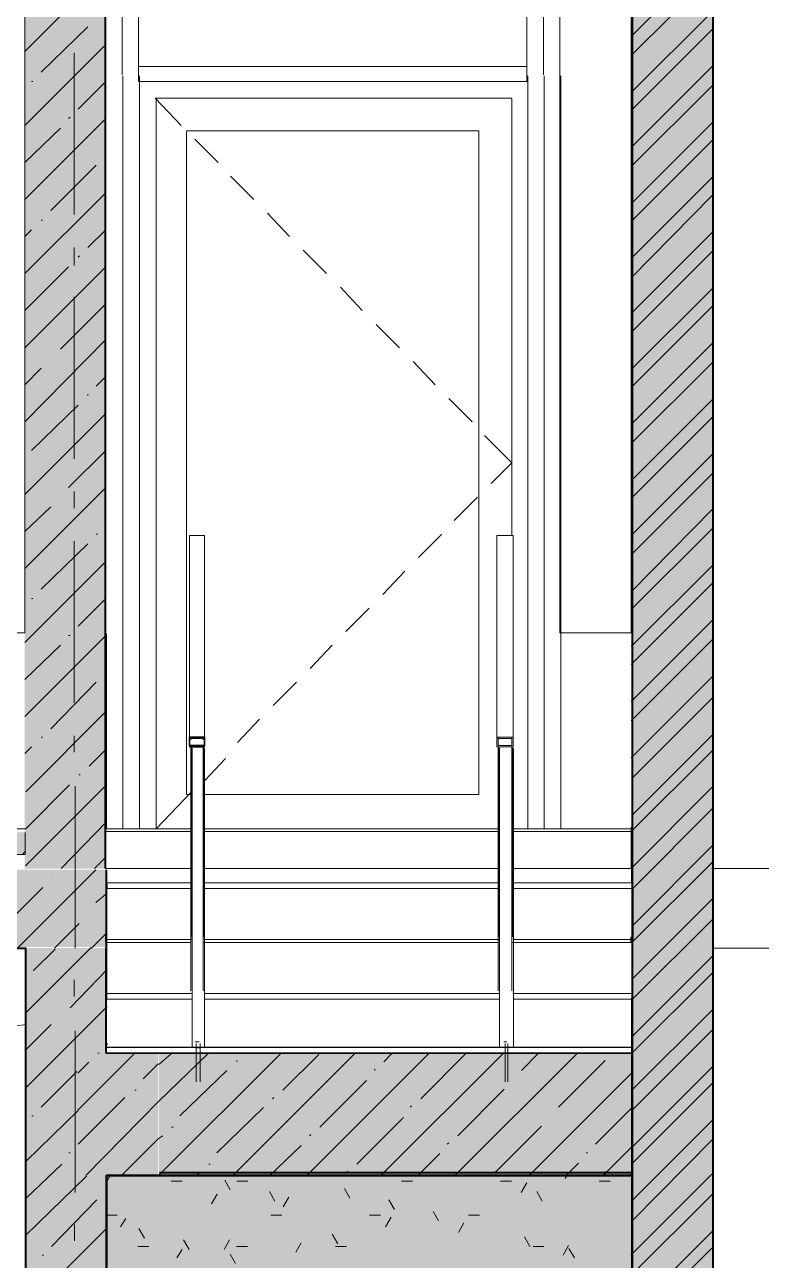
# Model space of a CAD drawing. Header units: millimetres. Extents: x -135211 to 49383, y -8033 to 228499.
# Drawn here: x -79968 to -77696, y 5508 to 9322 of the extents above; entities that cross this region are included whole.
import ezdxf

# ---------------------------------------------------------------- set-up
doc = ezdxf.new("R2010")
doc.units = ezdxf.units.MM
doc.layers.add('PDF _Геометрия', color=7, linetype='Continuous', true_color=0x1d1d1d)
doc.layers.add('PDF _Сплошная заливка', color=7, linetype='Continuous', true_color=0xffffff)

msp = doc.modelspace()

# ---------------------------------------------------------------- hatches: boundary and pattern name
at = {"layer": 'PDF _Сплошная заливка', "transparency": 33554559}
h = msp.add_hatch(color=256, dxfattribs=at)
h.paths.add_polyline_path([(-80645.6, 10962.5), (-80645.6, 10742.4), (-81547.2, 10742.4), (-81547.2, 10382.6), (-81543, 10382.6), (-81543, 10374.1), (-81538.8, 10374.1), (-81538.8, 10365.7), (-81534.5, 10365.7), (-81534.5, 10353), (-81530.3, 10353), (-81530.3, 10344.5), (-81526.1, 10344.5), (-81526.1, 10331.8), (-81521.8, 10331.8), (-81521.8, 10323.3), (-81517.6, 10323.3), (-81517.6, 10310.6), (-81513.4, 10310.6), (-81513.4, 10302.2), (-81509.1, 10302.2), (-81509.1, 10289.5), (-81504.9, 10289.5), (-81504.9, 10281), (-81500.7, 10281), (-81500.7, 10268.3), (-81496.4, 10268.3), (-81496.4, 10259.9), (-81492.2, 10259.9), (-81492.2, 10251.4), (-81488, 10251.4), (-81488, 10238.7), (-81483.7, 10238.7), (-81483.7, 10230.2), (-81479.5, 10230.2), (-81479.5, 10217.5), (-81475.3, 10217.5), (-81475.3, 10209.1), (-81471.1, 10209.1), (-81471.1, 10196.4), (-81466.8, 10196.4), (-81466.8, 10187.9), (-81462.6, 10187.9), (-81462.6, 10175.2), (-81458.4, 10175.2), (-81458.4, 10166.7), (-81454.1, 10166.7), (-81454.1, 10158.3), (-81428.7, 10166.7), (-81420.3, 10171), (-81407.6, 10175.2), (-81399.1, 10179.4), (-81386.4, 10183.7), (-81377.9, 10187.9), (-81365.2, 10192.1), (-81356.8, 10196.4), (-81344.1, 10200.6), (-81335.6, 10204.8), (-81322.9, 10209.1), (-81314.4, 10213.3), (-81301.7, 10217.5), (-81293.3, 10221.8), (-81280.6, 10226), (-81272.1, 10230.2), (-81259.4, 10234.5), (-81250.9, 10238.7), (-81238.2, 10242.9), (-81229.8, 10247.2), (-81217.1, 10251.4), (-81208.6, 10255.6), (-81195.9, 10259.9), (-81187.4, 10264.1), (-81174.7, 10268.3), (-81166.3, 10272.6), (-81153.6, 10276.8), (-81145.1, 10281), (-81132.4, 10285.2), (-81123.9, 10289.5), (-81111.2, 10293.7), (-81102.8, 10297.9), (-81090.1, 10302.2), (-81081.6, 10306.4), (-81068.9, 10310.6), (-81060.4, 10314.9), (-81047.7, 10319.1), (-81039.3, 10323.3), (-81026.6, 10327.6), (-81018.1, 10331.8), (-81005.4, 10336), (-80996.9, 10340.3), (-80984.2, 10344.5), (-80975.8, 10348.7), (-80950.4, 10357.2), (-80941.9, 10361.4), (-80929.2, 10365.7), (-80920.8, 10369.9), (-80908.1, 10374.1), (-80899.6, 10378.4), (-80886.9, 10382.6), (-80878.4, 10386.8), (-80865.7, 10391.1), (-80857.3, 10395.3), (-80844.6, 10399.5), (-80836.1, 10403.8), (-80823.4, 10408), (-80814.9, 10412.2), (-80802.2, 10416.5), (-80793.8, 10420.7), (-80781.1, 10424.9), (-80772.6, 10429.2), (-80759.9, 10433.4), (-80751.4, 10437.6), (-80738.7, 10441.9), (-80730.3, 10446.1), (-80717.6, 10450.3), (-80709.1, 10454.6), (-80696.4, 10458.8), (-80687.9, 10463), (-80675.2, 10467.3), (-80666.8, 10471.5), (-80654.1, 10475.7), (-80645.6, 10480), (-80632.9, 10484.2), (-80624.4, 10488.4), (-80611.7, 10492.7), (-80603.3, 10496.9), (-80590.6, 10501.1), (-80582.1, 10505.4), (-80569.4, 10509.6), (-80560.9, 10513.8), (-80548.2, 10518.1), (-80539.8, 10522.3), (-80527.1, 10526.5), (-80518.6, 10530.8), (-80505.9, 10535), (-80497.4, 10539.2), (-80472, 10547.7), (-80463.6, 10551.9), (-80450.9, 10556.2), (-80442.4, 10560.4), (-80429.7, 10564.6), (-80421.2, 10568.9), (-80408.6, 10573.1), (-80400.1, 10577.3), (-80387.4, 10581.6), (-80378.9, 10585.8), (-80366.2, 10590), (-80357.8, 10594.3), (-80345.1, 10598.5), (-80336.6, 10602.7), (-80323.9, 10607), (-80315.4, 10611.2), (-80302.7, 10615.4), (-80294.3, 10619.7), (-80281.6, 10623.9), (-80273.1, 10628.1), (-80260.4, 10632.4), (-80251.9, 10636.6), (-80239.2, 10640.8), (-80230.8, 10645.1), (-80218.1, 10649.3), (-80209.6, 10653.5), (-80196.9, 10657.8), (-80188.4, 10662), (-80175.7, 10666.2), (-80167.3, 10670.5), (-80154.6, 10674.7), (-80146.1, 10678.9), (-80133.4, 10683.2), (-80124.9, 10687.4), (-80112.2, 10691.6), (-80103.8, 10695.9), (-80091.1, 10700.1), (-80082.6, 10704.3), (-80069.9, 10708.6), (-80061.4, 10712.8), (-80048.7, 10717), (-80040.3, 10721.3), (-80027.6, 10725.5), (-79968.3, 10725.5), (-79968.3, 10962.5)])
h.paths.add_polyline_path([(-5237.7, 7131.6), (-5237.7, 6979.2), (-5538.2, 6979.2), (-5538.2, 6716.8), (-5796.5, 6716.8), (-5796.5, 6475.5), (-5550.9, 6475.5), (-5550.9, 6581.3), (-5538.2, 6585.5), (-4793.2, 6958.1), (-4784.8, 6958.1), (-4784.8, 6966.5), (-4810.2, 6991.9), (-4814.4, 6991.9), (-4814.4, 7000.4), (-4839.8, 7025.8), (-4844, 7025.8), (-4844, 7034.3), (-4869.4, 7059.7), (-4873.7, 7059.7), (-4873.7, 7068.1), (-4899.1, 7093.5), (-4903.3, 7093.5), (-4903.3, 7102), (-4932.9, 7131.6)])
h.paths.add_polyline_path([(-87846.1, 8223.7), (-87846.1, 7863.9), (-88739.2, 7863.9), (-88705.4, 7847), (-88701.1, 7842.8), (-88667.3, 7825.8), (-88663, 7821.6), (-88629.2, 7804.7), (-88624.9, 7800.4), (-88582.6, 7779.3), (-88578.4, 7775), (-88544.5, 7758.1), (-88540.3, 7753.9), (-88506.4, 7736.9), (-88502.2, 7732.7), (-88459.8, 7711.5), (-88455.6, 7707.3), (-88421.8, 7690.4), (-88417.5, 7686.1), (-88383.7, 7669.2), (-88379.4, 7665), (-88337.1, 7643.8), (-88332.9, 7639.6), (-88299, 7622.6), (-88294.8, 7618.4), (-88260.9, 7601.5), (-88256.7, 7597.3), (-88214.3, 7576.1), (-88210.1, 7571.9), (-88176.2, 7554.9), (-88172, 7550.7), (-88138.1, 7533.8), (-88133.9, 7529.5), (-88100, 7512.6), (-88095.8, 7508.4), (-88095.8, 7042.7), (-87596.3, 7042.7), (-87596.3, 7707.3), (-87587.8, 7711.5), (-87579.4, 7720), (-87570.9, 7724.2), (-87558.2, 7736.9), (-87549.7, 7741.2), (-87537, 7753.9), (-87528.6, 7758.1), (-87515.9, 7770.8), (-87507.4, 7775), (-87494.7, 7787.7), (-87486.2, 7792), (-87473.5, 7804.7), (-87465.1, 7808.9), (-87452.4, 7821.6), (-87443.9, 7825.8), (-87431.2, 7838.5), (-87422.7, 7842.8), (-87410, 7855.5), (-87401.6, 7859.7), (-87388.9, 7872.4), (-87380.4, 7876.6), (-87367.7, 7889.3), (-87359.3, 7893.6), (-87346.6, 7906.3), (-87338.1, 7910.5), (-87325.4, 7923.2), (-87316.9, 7927.4), (-87304.2, 7940.1), (-87295.8, 7944.4), (-87283.1, 7957.1), (-87274.6, 7961.3), (-87261.9, 7974), (-87253.4, 7978.2), (-87240.7, 7990.9), (-87232.3, 7995.2), (-87219.6, 8007.9), (-87211.1, 8012.1), (-87198.4, 8024.8), (-87189.9, 8029), (-87177.2, 8041.7), (-87168.8, 8046), (-87156.1, 8058.7), (-87147.6, 8062.9), (-87134.9, 8075.6), (-87126.4, 8079.8), (-87113.7, 8092.5), (-87105.3, 8096.8), (-87092.6, 8109.5), (-87084.1, 8113.7), (-87071.4, 8126.4), (-87062.9, 8130.6), (-87050.2, 8143.3), (-87041.8, 8147.5), (-87029.1, 8160.2), (-87020.6, 8164.5), (-87007.9, 8177.2), (-86999.4, 8181.4), (-86986.7, 8194.1), (-86978.3, 8198.3), (-86965.6, 8211), (-86957.1, 8215.3), (-86948.6, 8223.7)])
h.paths.add_polyline_path([(-263.8, 5616.2), (-263.8, 5396.1), (-14.1, 5396.1), (-14.1, 5616.2)])
h.paths.add_polyline_path([(-83346.3, 10022.8), (-83346.3, 9663), (-84247.9, 9663), (-84247.9, 9303.2), (-84243.7, 9303.2), (-84243.7, 9294.7), (-84239.5, 9294.7), (-84239.5, 9286.2), (-84235.2, 9286.2), (-84235.2, 9273.5), (-84231, 9273.5), (-84231, 9265.1), (-84226.8, 9265.1), (-84226.8, 9252.4), (-84222.5, 9252.4), (-84222.5, 9243.9), (-84218.3, 9243.9), (-84218.3, 9231.2), (-84214.1, 9231.2), (-84214.1, 9222.7), (-84209.8, 9222.7), (-84209.8, 9210.1), (-84205.6, 9210.1), (-84205.6, 9201.6), (-84201.4, 9201.6), (-84201.4, 9188.9), (-84197.1, 9188.9), (-84197.1, 9180.4), (-84192.9, 9180.4), (-84192.9, 9172), (-84188.7, 9172), (-84188.7, 9159.3), (-84184.4, 9159.3), (-84184.4, 9150.8), (-84180.2, 9150.8), (-84180.2, 9138.1), (-84176, 9138.1), (-84176, 9129.6), (-84171.7, 9129.6), (-84171.7, 9116.9), (-84167.5, 9116.9), (-84167.5, 9108.5), (-84163.3, 9108.5), (-84163.3, 9095.8), (-84159.1, 9095.8), (-84159.1, 9087.3), (-84154.8, 9087.3), (-84154.8, 9078.8), (-84142.1, 9083.1), (-84133.7, 9087.3), (-84121, 9091.5), (-84112.5, 9095.8), (-84099.8, 9100), (-84091.3, 9104.2), (-84078.6, 9108.5), (-84070.2, 9112.7), (-84057.5, 9116.9), (-84049, 9121.2), (-84036.3, 9125.4), (-84027.8, 9129.6), (-84015.1, 9133.9), (-84006.7, 9138.1), (-83994, 9142.3), (-83985.5, 9146.6), (-83972.8, 9150.8), (-83964.3, 9155), (-83951.6, 9159.3), (-83943.2, 9163.5), (-83930.5, 9167.7), (-83922, 9172), (-83909.3, 9176.2), (-83900.8, 9180.4), (-83888.1, 9184.7), (-83879.7, 9188.9), (-83867, 9193.1), (-83858.5, 9197.4), (-83845.8, 9201.6), (-83837.3, 9205.8), (-83824.6, 9210.1), (-83816.2, 9214.3), (-83803.5, 9218.5), (-83795, 9222.7), (-83782.3, 9227), (-83765.4, 9235.4), (-83752.7, 9239.7), (-83744.2, 9243.9), (-83731.5, 9248.1), (-83723, 9252.4), (-83710.3, 9256.6), (-83701.9, 9260.8), (-83689.2, 9265.1), (-83680.7, 9269.3), (-83668, 9273.5), (-83659.5, 9277.8), (-83646.8, 9282), (-83638.4, 9286.2), (-83625.7, 9290.5), (-83617.2, 9294.7), (-83604.5, 9298.9), (-83596.1, 9303.2), (-83583.4, 9307.4), (-83574.9, 9311.6), (-83562.2, 9315.9), (-83553.7, 9320.1), (-83541, 9324.3), (-83532.6, 9328.6), (-83519.9, 9332.8), (-83511.4, 9337), (-83498.7, 9341.3), (-83490.2, 9345.5), (-83477.5, 9349.7), (-83469.1, 9354), (-83456.4, 9358.2), (-83447.9, 9362.4), (-83435.2, 9366.7), (-83426.7, 9370.9), (-83414, 9375.1), (-83405.6, 9379.4), (-83397.1, 9379.4), (-83397.1, 8846), (-82897.6, 8846), (-82897.6, 9582.6), (-82872.2, 9591), (-82863.7, 9595.3), (-82851, 9599.5), (-82842.6, 9603.7), (-82829.9, 9608), (-82821.4, 9612.2), (-82808.7, 9616.4), (-82800.2, 9620.7), (-82787.5, 9624.9), (-82779.1, 9629.1), (-82766.4, 9633.4), (-82757.9, 9637.6), (-82745.2, 9641.8), (-82736.7, 9646.1), (-82724, 9650.3), (-82715.6, 9654.5), (-82702.9, 9658.8), (-82694.4, 9663), (-82681.7, 9667.2), (-82673.2, 9671.5), (-82660.5, 9675.7), (-82652.1, 9679.9), (-82639.4, 9684.2), (-82630.9, 9688.4), (-82618.2, 9692.6), (-82609.7, 9696.9), (-82597, 9701.1), (-82588.6, 9705.3), (-82575.9, 9709.6), (-82567.4, 9713.8), (-82554.7, 9718), (-82546.3, 9722.3), (-82533.6, 9726.5), (-82525.1, 9730.7), (-82512.4, 9735), (-82503.9, 9739.2), (-82491.2, 9743.4), (-82482.8, 9747.6), (-82470.1, 9751.9), (-82461.6, 9756.1), (-82448.9, 9760.3), (-82440.4, 9764.6), (-82427.7, 9768.8), (-82419.3, 9773), (-82406.6, 9777.3), (-82398.1, 9781.5), (-82385.4, 9785.7), (-82376.9, 9790), (-82364.2, 9794.2), (-82355.8, 9794.2), (-82355.8, 9806.9), (-82360, 9806.9), (-82360, 9819.6), (-82364.2, 9819.6), (-82364.2, 9828.1), (-82368.5, 9828.1), (-82368.5, 9840.8), (-82372.7, 9840.8), (-82372.7, 9849.2), (-82376.9, 9849.2), (-82376.9, 9861.9), (-82381.2, 9861.9), (-82381.2, 9870.4), (-82385.4, 9870.4), (-82385.4, 9883.1), (-82389.6, 9883.1), (-82389.6, 9895.8), (-82393.9, 9895.8), (-82393.9, 9904.3), (-82398.1, 9904.3), (-82398.1, 9917), (-82402.3, 9917), (-82402.3, 9925.4), (-82406.6, 9925.4), (-82406.6, 9938.1), (-82410.8, 9938.1), (-82410.8, 9946.6), (-82415, 9946.6), (-82415, 9959.3), (-82419.3, 9959.3), (-82419.3, 9972), (-82423.5, 9972), (-82423.5, 9980.5), (-82427.7, 9980.5), (-82427.7, 9993.2), (-82432, 9993.2), (-82432, 10001.6), (-82436.2, 10001.6), (-82436.2, 10014.3), (-82440.4, 10014.3), (-82440.4, 10022.8)])
h.paths.add_polyline_path([(-4568.9, 3770.6), (-4568.9, 3601.2), (-4848.3, 3601.2), (-4848.3, 3279.5), (-4602.7, 3279.5), (-4602.7, 3385.3), (-4577.3, 3398), (-4573.1, 3402.3), (-4556.2, 3410.7), (-4551.9, 3415), (-4535, 3423.4), (-4530.8, 3427.7), (-4513.8, 3436.1), (-4509.6, 3440.4), (-4492.7, 3448.8), (-4488.4, 3453.1), (-4471.5, 3461.5), (-4467.3, 3465.8), (-4450.3, 3474.2), (-4446.1, 3478.5), (-4429.2, 3486.9), (-4424.9, 3491.2), (-4408, 3499.6), (-4403.8, 3503.9), (-4386.8, 3512.3), (-4382.6, 3516.6), (-4365.7, 3525), (-4361.5, 3529.3), (-4344.5, 3537.7), (-4340.3, 3542), (-4323.4, 3550.4), (-4319.1, 3554.7), (-4302.2, 3563.1), (-4298, 3567.4), (-4281, 3575.8), (-4276.8, 3580.1), (-4259.9, 3588.5), (-4255.6, 3592.8), (-4238.7, 3601.2), (-4234.5, 3605.5), (-4217.5, 3613.9), (-4213.3, 3618.2), (-4196.4, 3626.6), (-4192.1, 3630.9), (-4175.2, 3639.3), (-4171, 3647.8), (-4192.1, 3669), (-4196.4, 3669), (-4196.4, 3677.4), (-4221.8, 3702.8), (-4226, 3702.8), (-4226, 3711.3), (-4251.4, 3736.7), (-4255.6, 3736.7), (-4255.6, 3745.2), (-4281, 3770.6)])
h.paths.add_polyline_path([(-5237.7, 11330.8), (-5237.7, 11178.4), (-5538.2, 11178.4), (-5538.2, 10962.5), (-5796.5, 10962.5), (-5796.5, 10725.5), (-5550.9, 10725.5), (-5550.9, 10780.5), (-5538.2, 10784.8), (-4793.2, 11157.3), (-4784.8, 11157.3), (-4784.8, 11165.7), (-4810.2, 11191.1), (-4814.4, 11191.1), (-4814.4, 11199.6), (-4839.8, 11225), (-4844, 11225), (-4844, 11233.5), (-4869.4, 11258.9), (-4873.7, 11258.9), (-4873.7, 11267.3), (-4899.1, 11292.7), (-4903.3, 11292.7), (-4903.3, 11301.2), (-4932.9, 11330.8)])
h.paths.add_polyline_path([(-79807.5, 6149.5), (-79807.5, 5772.8), (-79557.7, 5772.8), (-79557.7, 6149.5)])
h.paths.add_polyline_path([(-14.1, 12884.4), (-14.1, 13102), (-263.8, 13102), (-263.8, 12884.4)])
h.paths.add_polyline_path([(-263.8, 8905.3), (-263.8, 8685.1), (-14.1, 8685.1), (-14.1, 8905.3)])
h.paths.add_polyline_path([(-90546.8, 6716.8), (-90913.4, 6716.8), (-90913.4, 6475.5), (-90673.7, 6479.7), (-90661, 6484), (-90652.6, 6488.2), (-90639.9, 6492.4), (-90631.4, 6496.7), (-90618.7, 6500.9), (-90610.2, 6505.1), (-90597.5, 6509.4), (-90589.1, 6513.6), (-90576.4, 6517.8), (-90567.9, 6522.1), (-90555.2, 6526.3), (-90546.8, 6530.5), (-90534.1, 6534.7), (-90525.6, 6539), (-90512.9, 6543.2), (-90504.4, 6547.4), (-90491.7, 6551.7), (-90483.3, 6555.9), (-90470.6, 6560.1), (-90462.1, 6564.4), (-90449.4, 6568.6), (-90440.9, 6572.8), (-90428.2, 6577.1), (-90419.8, 6581.3), (-90407.1, 6585.5), (-90398.6, 6589.8), (-90385.9, 6594), (-90377.4, 6598.2), (-90364.7, 6602.5), (-90356.3, 6606.7), (-90343.6, 6610.9), (-90335.1, 6615.2), (-90322.4, 6619.4), (-90313.9, 6623.6), (-90301.2, 6627.9), (-90292.8, 6632.1), (-90280.1, 6636.3), (-90271.6, 6640.6), (-90258.9, 6644.8), (-90250.4, 6649), (-90237.7, 6653.3), (-90229.3, 6657.5), (-90216.6, 6661.7), (-90208.1, 6666), (-90195.4, 6670.2), (-90186.9, 6674.4), (-90174.2, 6678.7), (-90165.8, 6682.9), (-90153.1, 6687.1), (-90144.6, 6691.4), (-90131.9, 6695.6), (-90123.4, 6699.8), (-90110.7, 6704.1), (-90102.3, 6708.3), (-90089.6, 6712.5), (-90081.1, 6716.8), (-90068.4, 6721), (-90059.9, 6725.2), (-90047.3, 6729.5), (-90038.8, 6733.7), (-90026.1, 6737.9), (-90017.6, 6742.2), (-90004.9, 6746.4), (-89996.5, 6750.6), (-89983.8, 6754.9), (-89975.3, 6759.1), (-89962.6, 6763.3), (-89954.1, 6767.6), (-89941.4, 6771.8), (-89933, 6776), (-89920.3, 6780.3), (-89911.8, 6784.5), (-89899.1, 6788.7), (-89890.6, 6788.7), (-89890.6, 6797.2), (-89894.9, 6797.2), (-89894.9, 6805.7), (-89899.1, 6805.7), (-89899.1, 6814.1), (-89903.3, 6818.4), (-89907.6, 6818.4), (-89907.6, 6826.8), (-89911.8, 6826.8), (-89911.8, 6835.3), (-89916, 6839.5), (-89920.3, 6839.5), (-89920.3, 6848), (-89924.5, 6848), (-89924.5, 6856.5), (-89928.7, 6856.5), (-89928.7, 6864.9), (-89933, 6869.2), (-89937.2, 6869.2), (-89937.2, 6877.6), (-89941.4, 6877.6), (-89941.4, 6886.1), (-89945.7, 6890.3), (-89949.9, 6890.3), (-89949.9, 6898.8), (-89954.1, 6898.8), (-89954.1, 6907.3), (-89958.4, 6907.3), (-89958.4, 6915.7), (-89962.6, 6920), (-89966.8, 6920), (-89966.8, 6928.4), (-89971.1, 6928.4), (-89971.1, 6936.9), (-89975.3, 6941.1), (-89979.5, 6941.1), (-89979.5, 6949.6), (-89983.8, 6949.6), (-89983.8, 6958.1), (-89988, 6958.1), (-89988, 6966.5), (-89992.2, 6970.8), (-89996.5, 6970.8), (-89996.5, 6979.2), (-90000.7, 6979.2), (-90000.7, 6987.7), (-90004.9, 6991.9), (-90009.2, 6991.9), (-90009.2, 7000.4), (-90013.4, 7000.4), (-90013.4, 7008.9), (-90017.6, 7008.9), (-90017.6, 7017.3), (-90021.9, 7021.6), (-90026.1, 7021.6), (-90026.1, 7030), (-90030.3, 7030), (-90030.3, 7038.5), (-90034.6, 7042.7), (-90038.8, 7042.7), (-90038.8, 7051.2), (-90043, 7051.2), (-90043, 7059.7), (-90047.3, 7059.7), (-90047.3, 7068.1), (-90051.5, 7072.3), (-90055.7, 7072.3), (-90055.7, 7080.8), (-90059.9, 7080.8), (-90059.9, 7089.3), (-90064.2, 7093.5), (-90068.4, 7093.5), (-90068.4, 7102), (-90072.6, 7102), (-90072.6, 7110.4), (-90076.9, 7110.4), (-90076.9, 7118.9), (-90081.1, 7123.1), (-90085.3, 7123.1), (-90085.3, 7131.6), (-90089.6, 7131.6), (-90089.6, 7140.1), (-90093.8, 7144.3), (-90546.8, 7144.3)])
h = msp.add_hatch(color=256, dxfattribs=at)
h.paths.add_polyline_path([(-82897.6, 6763.3), (-82897.6, 6828.9), (-83196.6, 6828.9), (-83196.6, 6763.3)])
h.paths.add_polyline_path([(-79968.3, 6763.3), (-79968.3, 6828.9), (-80167.3, 6828.9), (-80167.3, 6763.3)])
h.paths.add_polyline_path([(-80366.2, 6763.3), (-80366.2, 6828.9), (-82698.6, 6828.9), (-82698.6, 6763.3)])
h = msp.add_hatch(color=256, dxfattribs=at)
h.paths.add_polyline_path([(-90915, 6475.5), (-90915, 6713.8), (-103545.3, 6713.8), (-103545.3, 6475.5)])
h.paths.add_polyline_path([(-5796.5, 6475.5), (-5796.5, 6713.8), (-26352.2, 6713.8), (-26352.2, 6475.5)])
h.paths.add_polyline_path([(-26398.8, 6475.5), (-26398.8, 6713.8), (-50899.8, 6713.8), (-50899.8, 6475.5)])
h.paths.add_polyline_path([(-50950.6, 6475.5), (-50950.6, 6713.8), (-77648.6, 6713.8), (-77648.6, 6475.5)])
h.paths.add_polyline_path([(-79718.6, 6475.5), (-79718.6, 6713.8), (-80167.3, 6713.8), (-80167.3, 6475.5)])
h.paths.add_polyline_path([(-80366.2, 6475.5), (-80366.2, 6713.8), (-82698.6, 6713.8), (-82698.6, 6475.5)])
h.paths.add_polyline_path([(-82897.6, 6475.5), (-82897.6, 6713.8), (-83397.1, 6713.8), (-83397.1, 6475.5)])
msp.add_hatch(color=256, dxfattribs=at).paths.add_polyline_path([(-79718.6, 6149.5), (-79718.6, 6472.2), (-79965.6, 6472.2), (-79965.6, 3343), (-79718.6, 3343), (-79718.6, 5772.8), (-79807.5, 5772.8), (-79807.5, 6149.5)])

# ---------------------------------------------------------------- linework, layer by layer
at = {"layer": 'PDF _Геометрия', "color": 7, "lineweight": 40}
for points in [[(-79719.2, 6717.5), (-79719.2, 10726.1)], [(-78094.5, 10722.5), (-78094.5, 3339.5), (-77844.7, 3339.5), (-77844.7, 10722.5)], [(-80164.5, 6713), (-80164.5, 6471.8), (-79965.5, 6471.8)], [(-79715.8, 6471.8), (-79715.8, 6713)], [(-79965.6, 6472.2), (-79965.6, 3339.5), (-103295.3, 3339.5), (-103295.3, 6472.2)], [(-79716.7, 6147.2), (-79716.7, 6473.1)], [(-77645.7, 6472.2), (-77645.7, 3339.5), (-79716.2, 3339.5), (-79716.2, 5769.5), (-79716.2, 3339.5), (-78094.5, 3339.5), (-78094.5, 5769.5)], [(-78092.1, 5778.6), (-79552.5, 5778.6)], [(-78095.2, 5769.9), (-78095.2, 5782.4)]]:
    msp.add_lwpolyline(points, dxfattribs=at)
at = {"layer": 'PDF _Геометрия', "color": 7, "lineweight": 9}
for points in [[(-78094.5, 10722), (-78094.5, 6840.3), (-78462.7, 6840.3), (-78462.7, 7090), (-78462.7, 6840.3), (-78416.4, 6840.3), (-78365.4, 6840.3), (-78365.4, 9164.4), (-78365.4, 6840.3), (-78314.5, 6840.3), (-78314.5, 9164.4)], [(-82266.9, 7444.9), (-82266.9, 9603.7), (-80967.3, 9603.7), (-80967.3, 7444.9), (-79968.3, 7444.9), (-79968.3, 10145.6), (-81475.3, 10145.6), (-79968.3, 10145.6)], [(-79718.6, 7212), (-79718.6, 9167.7), (-79718.6, 10069.4), (-79718.6, 10145.6)], [(-78317.4, 9167.7), (-78317.4, 10069.4), (-78317.4, 10145.6), (-78368.2, 10145.6), (-78368.2, 10069.4), (-78368.2, 9167.7), (-78368.2, 10094.8), (-78419, 10094.8), (-78419, 9167.7)], [(-79667.8, 9167.7), (-79667.8, 10094.8), (-79617, 10094.8), (-79617, 9167.7)], [(-79815.9, 8735.9), (-79815.9, 9235.4)], [(-79563.4, 6840.3), (-79614.3, 6840.3), (-79665.3, 6840.3), (-79665.3, 9164.4), (-79665.3, 6840.3), (-79715.8, 6840.3), (-79715.8, 7441.6)], [(-79614.3, 9164.4), (-79614.3, 6840.3)], [(-78416.4, 9164.4), (-78416.4, 6840.3)], [(-79453.4, 6954.5), (-79563.4, 6840.3), (-79563.4, 9092.2), (-79563.4, 6840.3), (-79453.4, 6840.3), (-79715.8, 6840.3)], [(-79566.2, 9095.8), (-78465.6, 9095.8), (-78465.6, 7745.4), (-78465.6, 9095.8), (-79566.2, 9095.8), (-79485.7, 9011.1)], [(-79443.4, 8968.8), (-79371.4, 8896.8)], [(-79333.4, 8854.5), (-79261.4, 8782.5)], [(-79219.1, 8740.2), (-79151.3, 8668.2)], [(-79815.9, 8579.3), (-79815.9, 8634.4)], [(-79109, 8625.9), (-79037, 8553.9)], [(-78994.7, 8511.6), (-78927, 8439.6)], [(-79815.9, 7982.5), (-79815.9, 8482)], [(-78884.6, 8397.3), (-78812.7, 8325.3)], [(-78770.4, 8283), (-78702.6, 8211)], [(-78660.3, 8168.7), (-78588.3, 8096.8)], [(-78550.2, 8054.4), (-78465.6, 7969.8), (-78529.1, 7906.3)], [(-79815.9, 7830.1), (-79815.9, 7880.9)], [(-78571.4, 7863.9), (-78643.4, 7792)], [(-79460.3, 7097.7), (-79460.3, 7123.1), (-79460.3, 7745.4), (-79413.8, 7745.4), (-79413.8, 7123.1), (-79413.8, 7097.7)], [(-78681.5, 7749.6), (-78753.4, 7677.7)], [(-78512.1, 7123.1), (-78512.1, 7745.4), (-78461.3, 7745.4), (-78461.3, 7123.1)], [(-79815.9, 7229), (-79815.9, 7728.5)], [(-78795.8, 7635.3), (-78863.5, 7563.4)], [(-78905.8, 7521.1), (-78977.8, 7449.1)], [(-79968.3, 7444.9), (-80967.3, 7444.9)], [(-78314.5, 7441.6), (-78314.5, 6840.3), (-78462.7, 6840.3), (-78094.5, 6840.3)], [(-78097.3, 7444.9), (-78317.4, 7444.9)], [(-79020.1, 7406.8), (-79087.8, 7334.8)], [(-79130.2, 7292.5), (-79202.1, 7220.5)], [(-79244.5, 7178.2), (-79312.2, 7106.2)], [(-79815.9, 7076.6), (-79815.9, 7127.4)], [(-79456.1, 7123.1), (-79418, 7123.1)], [(-79456.1, 7114.7), (-79456.1, 7118.9), (-79418, 7118.9), (-79418, 7114.7)], [(-78507.9, 7097.7), (-78507.9, 7123.1)], [(-78507.9, 7114.7), (-78507.9, 7118.9), (-78465.6, 7118.9), (-78465.6, 7114.7)], [(-78503.7, 7123.1), (-78469.8, 7123.1)], [(-78465.6, 7123.1), (-78465.6, 7097.7)], [(-79456.4, 6340.2), (-79456.4, 7093.8)], [(-79454.3, 6506.9), (-79454.3, 7091)], [(-79452.1, 6673.6), (-79452.1, 7088.6)], [(-79451.4, 6164.7), (-79451.4, 7087.5)], [(-79418.3, 7093.8), (-79418.3, 6340.2)], [(-79415.9, 7091), (-79415.9, 6506.9)], [(-79414.2, 7088.6), (-79414.2, 6673.6)], [(-79413.3, 7087.5), (-79413.3, 6164.7)], [(-79349.3, 7057.3), (-79412.9, 6989.5)], [(-78508.1, 6340.2), (-78508.1, 7093.8)], [(-78505.8, 6506.9), (-78505.8, 7091)], [(-78504.1, 6673.6), (-78504.1, 7088.6)], [(-78503.4, 6164.7), (-78503.4, 7087.5)], [(-78465.8, 7093.8), (-78465.8, 6340.2)], [(-78463.5, 7091), (-78463.5, 6506.9)], [(-78461.5, 7088.6), (-78461.5, 6673.6)], [(-78460.9, 7087.5), (-78460.9, 6164.7)], [(-79813.1, 6471.8), (-79813.1, 6971.3)], [(-79965.5, 6840.3), (-80164.7, 6840.3), (-80363.4, 6840.3)], [(-80165.8, 6828.9), (-80165.8, 6761.3), (-79966.9, 6761.3), (-79966.9, 6828.9)], [(-79719.2, 6844.7), (-79719.2, 6717.5)], [(-79456.7, 6717.5), (-79719.2, 6717.5), (-79719.2, 6831.9)], [(-79718.8, 6831.5), (-79718.8, 6844.3)], [(-78097.9, 6844.7), (-78097.9, 6717.5), (-78465.9, 6717.5)], [(-78464.9, 6673.6), (-78096.7, 6673.6), (-78096.7, 6830.2)], [(-78097.7, 6831.5), (-78097.7, 6844.3)], [(-78508.5, 6717.5), (-79418.4, 6717.5)], [(-77848.2, 6717.5), (-77649.1, 6717.5)], [(-77645.7, 6713), (-77645.7, 6471.8), (-77844.6, 6471.8)], [(-79718.1, 6673.6), (-79455.5, 6673.6)], [(-79714.4, 6656), (-79714.4, 6668.8)], [(-79417.2, 6673.6), (-78507.1, 6673.6)], [(-78460, 6498.1), (-78091.8, 6498.1), (-78091.8, 6654.7)], [(-78092.6, 6656), (-78092.6, 6668.8)], [(-79719.5, 6489.3), (-79719.5, 6506.4)], [(-79713, 6498.1), (-79450.5, 6498.1)], [(-79412.6, 6498.1), (-78502.3, 6498.1)], [(-78098, 6489.3), (-78098, 6506.4)], [(-79715.3, 6471.3), (-79715.3, 6331.4), (-79452.6, 6331.4)], [(-78462.3, 6331.4), (-78094, 6331.4), (-78094, 6483.7)], [(-79815.5, 6322.6), (-79815.5, 6373.5)], [(-79414.5, 6331.4), (-78504.7, 6331.4)], [(-79717.3, 6164.7), (-79717.3, 6316.9)], [(-79714.6, 6313.9), (-79714.6, 6331)], [(-78096, 6316.9), (-78096, 6164.7)], [(-78093.4, 6313.9), (-78093.4, 6331)], [(-80763.1, 6138.4), (-79963.1, 6235.8)], [(-79812.4, 5717.2), (-79812.4, 6216.9)], [(-79442.6, 6182.2), (-79438.4, 6182.2), (-79434.1, 6182.2), (-79429.8, 6182.2)], [(-79442.6, 6182.2), (-79442.6, 6182.2)], [(-79442.6, 6182.2), (-79442.6, 6182.2)], [(-79438.4, 6182.2), (-79438.4, 6182.2)], [(-79438.4, 6182.2), (-79438.4, 6182.2)], [(-79434.1, 6182.2), (-79434.1, 6182.2)], [(-79434.1, 6182.2), (-79434.1, 6182.2)], [(-79429.8, 6182.2), (-79429.8, 6182.2)], [(-79429.8, 6182.2), (-79429.8, 6182.2)], [(-79429.8, 6182.2), (-79429.8, 6182.2)], [(-78490.1, 6182.2), (-78485.8, 6182.2), (-78481.5, 6182.2)], [(-78490.1, 6182.2), (-78490.1, 6182.2)], [(-78490.1, 6182.2), (-78490.1, 6182.2)], [(-78490.1, 6182.2), (-78490.1, 6182.2)], [(-78490.1, 6182.2), (-78490.1, 6182.2)], [(-78485.8, 6182.2), (-78485.8, 6182.2)], [(-78485.8, 6182.2), (-78485.8, 6182.2)], [(-78481.5, 6182.2), (-78481.5, 6182.2)], [(-78481.5, 6182.2), (-78481.5, 6182.2)], [(-78481.5, 6182.2), (-78481.5, 6182.2)], [(-78481.5, 6182.2), (-78481.5, 6182.2)], [(-79439, 6164.7), (-79451.4, 6164.7)], [(-79439, 6164.7), (-79451.4, 6164.7)], [(-79442.9, 6164.7), (-79442.9, 6164.7)], [(-79442.9, 6164.7), (-79442.9, 6164.7)], [(-79442.9, 6164.7), (-79442.9, 6164.7)], [(-79442.9, 6164.7), (-79442.9, 6164.7)], [(-79442.9, 6164.7), (-79442.9, 6164.7)], [(-79439.2, 6177.9), (-79439.2, 6059.4)], [(-79439, 6164.7), (-79439, 6164.7)], [(-79439, 6164.7), (-79439, 6164.7)], [(-79439, 6164.7), (-79439, 6164.7)], [(-79439, 6164.7), (-79439, 6164.7)], [(-79439, 6164.7), (-79439, 6164.7)], [(-79439, 6164.7), (-79439, 6164.7)], [(-79439, 6164.7), (-79439, 6164.7)], [(-79439, 6164.7), (-79439, 6164.7)], [(-79426.7, 6059.4), (-79426.7, 6177.9)], [(-79426.1, 6164.7), (-79426.1, 6164.7)], [(-79426.1, 6164.7), (-79426.1, 6164.7)], [(-79426.1, 6164.7), (-79426.1, 6164.7)], [(-79426.1, 6164.7), (-79426.1, 6164.7)], [(-79413.3, 6164.7), (-79426.1, 6164.7)], [(-79413.3, 6164.7), (-79426.1, 6164.7)], [(-79421.8, 6164.7), (-79421.8, 6164.7)], [(-79421.8, 6164.7), (-79421.8, 6164.7)], [(-79421.8, 6164.7), (-79421.8, 6164.7)], [(-79421.8, 6164.7), (-79421.8, 6164.7)], [(-79421.8, 6164.7), (-79421.8, 6164.7)], [(-79421.8, 6164.7), (-79421.8, 6164.7)], [(-79421.8, 6164.7), (-79421.8, 6164.7)], [(-79421.8, 6164.7), (-79421.8, 6164.7)], [(-79421.8, 6164.7), (-79421.8, 6164.7)], [(-78486.2, 6164.7), (-78503.4, 6164.7)], [(-78486.2, 6164.7), (-78499.1, 6164.7)], [(-78490.5, 6164.7), (-78490.5, 6164.7)], [(-78490.5, 6164.7), (-78490.5, 6164.7)], [(-78490.5, 6164.7), (-78490.5, 6164.7)], [(-78490.5, 6164.7), (-78490.5, 6164.7)], [(-78490.5, 6164.7), (-78490.5, 6164.7)], [(-78490.5, 6164.7), (-78490.5, 6164.7)], [(-78490.5, 6164.7), (-78490.5, 6164.7)], [(-78490.5, 6164.7), (-78490.5, 6164.7)], [(-78490.5, 6164.7), (-78490.5, 6164.7)], [(-78490.5, 6164.7), (-78490.5, 6164.7)], [(-78490.5, 6164.7), (-78490.5, 6164.7)], [(-78490.5, 6164.7), (-78490.5, 6164.7)], [(-78490.5, 6164.7), (-78490.5, 6164.7)], [(-78486.7, 6177.9), (-78486.7, 6059.4)], [(-78478.1, 6059.4), (-78478.1, 6177.9)], [(-78460.9, 6164.7), (-78477.6, 6164.7)], [(-78465.2, 6164.7), (-78477.6, 6164.7)], [(-78473.8, 6164.7), (-78473.8, 6164.7)], [(-78473.8, 6164.7), (-78473.8, 6164.7)], [(-78473.8, 6164.7), (-78473.8, 6164.7)], [(-78473.8, 6164.7), (-78473.8, 6164.7)], [(-78473.8, 6164.7), (-78473.8, 6164.7)], [(-78473.8, 6164.7), (-78473.8, 6164.7)], [(-78473.8, 6164.7), (-78473.8, 6164.7)], [(-78473.8, 6164.7), (-78473.8, 6164.7)], [(-78473.8, 6164.7), (-78473.8, 6164.7)], [(-78473.8, 6164.7), (-78473.8, 6164.7)], [(-78473.8, 6164.7), (-78473.8, 6164.7)], [(-78473.8, 6164.7), (-78473.8, 6164.7)], [(-78473.8, 6164.7), (-78473.8, 6164.7)], [(-79814.7, 5568.1), (-79814.7, 5618.7)]]:
    msp.add_lwpolyline(points, dxfattribs=at)
for points in [[(-78097.3, 7444.9), (-78097.3, 10145.6), (-78317.4, 10145.6), (-78317.4, 7444.9)], [(-78419, 9146.6), (-79617, 9146.6), (-79617, 9193.1), (-78419, 9193.1)], [(-79469, 6945.6), (-79456.3, 6945.6), (-79469, 6945.6), (-79469, 8994.4)], [(-79468.8, 8994.2), (-78567.2, 8994.2)], [(-78567.2, 6945.6), (-78567.2, 8994.4), (-78567.2, 6945.6), (-79418.1, 6945.6)], [(-79718.8, 6831.5), (-79456.3, 6831.5)], [(-79715.8, 6840.3), (-79453.4, 6840.3)], [(-79418.5, 6831.5), (-78508.4, 6831.5)], [(-79415.2, 6840.3), (-78505.1, 6840.3)], [(-78505.1, 6840.3), (-79415.2, 6840.3)], [(-78465.9, 6831.5), (-78097.7, 6831.5)], [(-79714.4, 6656), (-79451.7, 6656)], [(-79413.8, 6656), (-78503.4, 6656)], [(-78460.9, 6656), (-78092.6, 6656)], [(-79719.5, 6489.3), (-79457, 6489.3)], [(-79419, 6489.3), (-78508.6, 6489.3)], [(-78466.4, 6489.3), (-78098, 6489.3)], [(-79714.6, 6313.9), (-79452.3, 6313.9)], [(-79414.3, 6313.9), (-78504.1, 6313.9)], [(-78461.8, 6313.9), (-78093.4, 6313.9)], [(-79439, 6164.7), (-79442.9, 6164.7)], [(-79439, 6164.7), (-79442.9, 6164.7)], [(-79426.1, 6164.7), (-79421.8, 6164.7)], [(-79426.1, 6164.7), (-79421.8, 6164.7)], [(-78486.2, 6164.7), (-78490.5, 6164.7)], [(-78486.2, 6164.7), (-78490.5, 6164.7)], [(-78477.6, 6164.7), (-78473.8, 6164.7)], [(-78477.6, 6164.7), (-78473.8, 6164.7)]]:
    msp.add_lwpolyline(points, close=True, dxfattribs=at)
at = {"layer": 'PDF _Геометрия', "lineweight": 9}
for points in [[(-78097.3, 9286.2), (-77847.5, 9536)], [(-79968.3, 9239.7), (-79718.6, 9489.4)], [(-78097.3, 9227), (-77847.5, 9476.7)], [(-78097.3, 9112.7), (-77847.5, 9362.4)], [(-79917.5, 9176.2), (-79773.6, 9315.9)], [(-78097.3, 9057.7), (-77847.5, 9307.4)], [(-79968.3, 9011.1), (-79718.6, 9260.8)], [(-78097.3, 8943.4), (-77847.5, 9193.1)], [(-79947.1, 9146.6), (-79942.9, 9146.6)], [(-79803.2, 9061.9), (-79718.6, 9146.6)], [(-78097.3, 8884.1), (-77847.5, 9133.9)], [(-79968.3, 8782.5), (-79718.6, 9032.3)], [(-79968.3, 8896.8), (-79858.3, 9002.6)], [(-79832.9, 9032.3), (-79828.6, 9036.5)], [(-78097.3, 8769.8), (-77847.5, 9019.6)], [(-78097.3, 8714.8), (-77847.5, 8964.5)], [(-79887.9, 8748.6), (-79748.2, 8888.3)], [(-79718.6, 8918), (-79718.6, 8918)], [(-78097.3, 8600.5), (-77847.5, 8850.2)], [(-79968.3, 8553.9), (-79718.6, 8803.7)], [(-78097.3, 8541.2), (-77847.5, 8795.2)], [(-79917.5, 8719), (-79913.3, 8719)], [(-79968.3, 8668.2), (-79947.1, 8689.4)], [(-79773.6, 8634.4), (-79718.6, 8689.4)], [(-78097.3, 8431.2), (-77847.5, 8680.9)], [(-78097.3, 8371.9), (-77847.5, 8621.7)], [(-79803.2, 8604.7), (-79799, 8609)], [(-79968.3, 8325.3), (-79718.6, 8575.1)], [(-79968.3, 8439.6), (-79832.9, 8575.1)], [(-78097.3, 8257.6), (-77847.5, 8507.4)], [(-79858.3, 8321.1), (-79718.6, 8460.8)], [(-78097.3, 8202.6), (-77847.5, 8452.3)], [(-79968.3, 8096.8), (-79718.6, 8350.7)], [(-78097.3, 8088.3), (-77847.5, 8338)], [(-79887.9, 8291.5), (-79887.9, 8291.5)], [(-78097.3, 8029), (-77847.5, 8278.8)], [(-79968.3, 8211), (-79917.5, 8261.8)], [(-79748.2, 8206.8), (-79718.6, 8236.4)], [(-79773.6, 8177.2), (-79773.6, 8181.4)], [(-78097.3, 7914.7), (-77847.5, 8164.5)], [(-79947.1, 8007.9), (-79803.2, 8147.5)], [(-79968.3, 7872.4), (-79718.6, 8122.2)], [(-78097.3, 7859.7), (-77847.5, 8109.5)], [(-79832.9, 7893.6), (-79718.6, 8007.9)], [(-78097.3, 7745.4), (-77847.5, 7995.2)], [(-78097.3, 7686.1), (-77847.5, 7935.9)], [(-79968.3, 7643.8), (-79718.6, 7893.6)], [(-79858.3, 7863.9), (-79858.3, 7863.9)], [(-79968.3, 7758.1), (-79887.9, 7834.3)], [(-78097.3, 7571.9), (-77847.5, 7825.8)], [(-79748.2, 7749.6), (-79744, 7749.6)], [(-79718.6, 7779.3), (-79718.6, 7779.3)], [(-78097.3, 7516.8), (-77847.5, 7766.6)], [(-79917.5, 7580.3), (-79773.6, 7720)], [(-79968.3, 7415.2), (-79718.6, 7665)], [(-78097.3, 7402.5), (-77847.5, 7652.3)], [(-78097.3, 7347.5), (-77847.5, 7597.3)], [(-79947.1, 7550.7), (-79942.9, 7550.7)], [(-79803.2, 7466), (-79718.6, 7550.7)], [(-78097.3, 7233.2), (-77847.5, 7483)], [(-79968.3, 7186.6), (-79718.6, 7436.4)], [(-79968.3, 7300.9), (-79858.3, 7406.8)], [(-79832.9, 7436.4), (-79828.6, 7436.4)], [(-78097.3, 7173.9), (-77847.5, 7423.7)], [(-79887.9, 7148.5), (-79748.2, 7292.5)], [(-79718.6, 7322.1), (-79718.6, 7322.1)], [(-78097.3, 7059.7), (-77847.5, 7309.4)], [(-78092.3, 6998.2), (-77842.3, 7248.2)], [(-79965.5, 6954.4), (-79715.8, 7204.1)], [(-78092.5, 6884.2), (-77842.6, 7134.1)], [(-79917.5, 7123.1), (-79913.3, 7123.1)], [(-79968.3, 7072.3), (-79947.1, 7093.5)], [(-79769.7, 7033.3), (-79714.7, 7088.4)], [(-78097.7, 6831.5), (-77848, 7081.3)], [(-79801.9, 7007), (-79797.6, 7007)], [(-79965.8, 6726.2), (-79716.2, 6975.9)], [(-79965.5, 6840.3), (-79830.1, 6975.8)], [(-78097.9, 6717.5), (-77848.2, 6967.2)], [(-78092.6, 6656), (-77843.1, 6906)], [(-79855.7, 6717.5), (-79715.8, 6861.2)], [(-79968.2, 6814), (-79968.2, 6814)], [(-78092.8, 6542), (-77843.3, 6791.9)], [(-79975.4, 6761.3), (-79966.9, 6769.8)], [(-79752.8, 6717.5), (-79719.2, 6751.5)], [(-79990.7, 6471.8), (-79749.5, 6713)], [(-78095, 6489.3), (-77844.9, 6739)], [(-79884.4, 6691.1), (-79884.4, 6691.1)], [(-80056.7, 6515.7), (-79912.5, 6659.4)], [(-79749.2, 6612.2), (-79719.3, 6637.7)], [(-78094.9, 6375.3), (-77845.2, 6624.9)], [(-79770.3, 6577.1), (-79770.3, 6577.1)], [(-78093.4, 6313.9), (-77843.5, 6563.7)], [(-79876.7, 6471.8), (-79800.3, 6547.8)], [(-79762.3, 6471.8), (-79715.8, 6518.3)], [(-79966.6, 6270), (-79763.2, 6473.4)], [(-79942.6, 6401.6), (-79874.7, 6469.1)], [(-78093.7, 6199.8), (-77843.8, 6449.7)], [(-79828.4, 6287.5), (-79714.1, 6406.1)], [(-78095.5, 6147.2), (-77845.8, 6396.8)], [(-79963.5, 6041.9), (-79713.9, 6291.4)], [(-79852.8, 6261.2), (-79852.8, 6261.2)], [(-78095.8, 6033.1), (-77845.7, 6282.7)], [(-79966.6, 6155.9), (-79886.4, 6236.5)], [(-78093.9, 5971.7), (-77844, 6221.5)], [(-79804.3, 5971.7), (-79630.6, 6145.4)], [(-79743.3, 6147.2), (-79739, 6147.2)], [(-79714.1, 6173.5), (-79714.1, 6177.8)], [(-79542.8, 5782.4), (-79555.3, 5769.9), (-79178.8, 6146.8)], [(-79555.3, 5998), (-79402.7, 6146.3)], [(-79555.1, 6112.1), (-79516.9, 6146)], [(-79314.2, 5782.4), (-79326.7, 5769.9), (-78950.3, 6146.8)], [(-79171.9, 6033.1), (-79061.5, 6143.1)], [(-79085.7, 5782.4), (-79098.2, 5769.9), (-78721.7, 6146.8)], [(-78857.1, 5782.4), (-78869.6, 5769.9), (-78492.7, 6146.8)], [(-78860.8, 6120.8), (-78835.4, 6146.1)], [(-78746.8, 6006.8), (-78607.1, 6146.4)], [(-78628.6, 5782.4), (-78641.1, 5769.9), (-78264.2, 6146.8)], [(-78436, 6094.5), (-78381, 6149.4)], [(-79804.1, 6085.7), (-79770.2, 6119.6)], [(-79603.5, 6068.2), (-79557.1, 6114.6)], [(-79313.9, 6120.8), (-79313.9, 6125.1)], [(-78321.7, 5980.4), (-78177.7, 6124.5)], [(-78094.2, 5857.6), (-77844.4, 6107.4)], [(-79917.6, 5980.4), (-79807.6, 6090.5)], [(-79489.5, 5954.1), (-79345.4, 6093.9)], [(-78888.8, 6094.5), (-78888.8, 6098.8)], [(-78460.5, 6068.2), (-78460.5, 6068.2)], [(-78399.6, 5782.4), (-78412.5, 5769.9), (-78095.2, 6087.2)], [(-79629, 6033.1), (-79624.7, 6033.1)], [(-79057.7, 5919), (-78913.9, 6062.7)], [(-78632.7, 5892.7), (-78488.9, 6036.5)], [(-78096, 5805), (-77846.4, 6054.5)], [(-79803.8, 5866.4), (-79659.5, 6010.2)], [(-79779.9, 5769.9), (-79555.3, 5998.4)], [(-79204, 6006.8), (-79199.7, 6011.1)], [(-79964.1, 5813.7), (-79803.4, 5970.2)], [(-79946.7, 5954.1), (-79942.4, 5954.1)], [(-79375.4, 5840.1), (-79231.5, 5979.6)], [(-78779.2, 5980.4), (-78774.9, 5984.7)], [(-78346.3, 5954.1), (-78346.3, 5954.1)], [(-78207.9, 5866.4), (-78097.6, 5976.6)], [(-79515.1, 5919), (-79510.8, 5919)], [(-78943.7, 5805), (-78799.8, 5948.9)], [(-78514.2, 5783), (-78518.5, 5778.6), (-78374.5, 5922.7)], [(-78096.3, 5690.9), (-77846.3, 5940.9)], [(-79670, 5769.9), (-79555.3, 5884.1)], [(-79555.4, 5883.9), (-79542.5, 5892.5)], [(-79089.9, 5892.7), (-79085.5, 5897)], [(-78094.4, 5629.5), (-77844.7, 5883.5)], [(-79832.4, 5840.1), (-79828.1, 5840.1)], [(-79199.9, 5782.4), (-79212.4, 5769.9), (-79115.4, 5863)], [(-78742.8, 5782.4), (-78755.4, 5769.9), (-78687.7, 5837.6)], [(-78664.8, 5866.4), (-78660.5, 5870.7)], [(-78236.8, 5840.1), (-78232.5, 5840.1)], [(-78175.4, 5782.4), (-78184, 5769.9), (-78095.2, 5858.7)], [(-79964.4, 5699.7), (-79854.3, 5805.4)], [(-79400.6, 5805), (-79396.7, 5805)], [(-78285.3, 5782.4), (-78298.3, 5769.9), (-78259.9, 5807.8)], [(-79964.6, 5585.6), (-79778.2, 5767.6)], [(-78098.1, 5524.2), (-77848.4, 5773.9)], [(-79718.5, 5726), (-79718.5, 5726)], [(-79886.1, 5550.5), (-79746.4, 5694.6)], [(-78096.5, 5462.8), (-77846.6, 5712.7)], [(-79964.9, 5357.5), (-79715, 5607.3)], [(-78096.8, 5348.7), (-77846.9, 5598.6)], [(-78098.7, 5296.1), (-77848.7, 5545.7)], [(-79915.1, 5524.2), (-79910.8, 5524.2)]]:
    msp.add_lwpolyline(points, dxfattribs=at)
at = {"layer": 'PDF _Геометрия', "color": 7, "lineweight": 30}
for points in [[(-79413.8, 7093.5), (-79413.8, 7123.1), (-79460.3, 7123.1), (-79460.3, 7093.5)], [(-79460.3, 7097.7), (-79460.3, 7123.1), (-79413.8, 7123.1), (-79413.8, 7097.7)], [(-79439, 6164.7), (-79426.1, 6164.7)]]:
    msp.add_lwpolyline(points, close=True, dxfattribs=at)
at = {"layer": 'PDF _Геометрия', "color": 7, "lineweight": 20}
for points in [[(-78461.3, 7093.5), (-78461.3, 7123.1), (-78512.1, 7123.1), (-78512.1, 7093.5)], [(-78507.9, 7097.7), (-78507.9, 7123.1), (-78465.6, 7123.1), (-78465.6, 7097.7)], [(-78486.2, 6164.7), (-78477.6, 6164.7)]]:
    msp.add_lwpolyline(points, close=True, dxfattribs=at)
at = {"layer": 'PDF _Геометрия', "color": 7, "lineweight": 30}
for points in [[(-78096, 6164.7), (-79717.3, 6164.7)], [(-79555.9, 6147.2), (-79716.7, 6147.2), (-78095.5, 6147.2), (-79716.7, 6147.2), (-79716.7, 6163.9)], [(-79555.3, 5769.9), (-79716.5, 5769.9), (-78095.2, 5769.9), (-78095.2, 6146.8)], [(-79439, 6164.7), (-79439, 6164.7)], [(-79426.1, 6164.7), (-79426.1, 6164.7)], [(-78095.5, 6147.2), (-78095.5, 6163.9)]]:
    msp.add_lwpolyline(points, dxfattribs=at)
at = {"layer": 'PDF _Геометрия', "color": 7, "lineweight": 20}
for points in [[(-78486.2, 6164.7), (-78486.2, 6164.7)], [(-78477.6, 6164.7), (-78477.6, 6164.7)]]:
    msp.add_lwpolyline(points, dxfattribs=at)
at = {"layer": 'PDF _Геометрия', "color": 7, "lineweight": 40}
msp.add_lwpolyline([(-78095.2, 5769.9), (-79716.5, 5769.9)], close=True, dxfattribs=at)
at = {"layer": 'PDF _Геометрия', "color": 8, "lineweight": 9, "true_color": 0x808080}
for points in [[(-79702.3, 5773.5), (-79714.8, 5752.3)], [(-78292.7, 5773.6), (-78301.3, 5761.1)], [(-79516.9, 5752.3), (-79483.2, 5752.3)], [(-79334.1, 5726), (-79350.9, 5755.8)], [(-79313.7, 5752.3), (-79279.6, 5752.3)], [(-78965.1, 5699.7), (-78982, 5729.5)], [(-78805.6, 5752.3), (-78772, 5752.3)], [(-78501.1, 5752.3), (-78467, 5752.3)], [(-78419.4, 5747), (-78436.7, 5717.2)], [(-78196.1, 5752.3), (-78162.1, 5752.3)], [(-79375.2, 5711.9), (-79392.4, 5682.1)], [(-79196.7, 5690.9), (-79213.5, 5720.7)], [(-79153.8, 5703.1), (-79170.7, 5673.4)], [(-78828, 5664.6), (-78844.8, 5694.4)], [(-78372.1, 5690.9), (-78389, 5720.7)], [(-79712.9, 5647), (-79683.5, 5647)], [(-79209.2, 5647), (-79175.5, 5647)], [(-78904.3, 5647), (-78870.6, 5647)], [(-78691.5, 5629.5), (-78708.4, 5659.3)], [(-78599.7, 5647), (-78565.6, 5647)], [(-79656, 5637.4), (-79672.8, 5611.9)], [(-79599, 5576.8), (-79615.9, 5606.7)], [(-78837.9, 5641.8), (-78855.2, 5611.9)], [(-78613.4, 5624.2), (-78630.2, 5594.4)], [(-79461.6, 5541.7), (-79478.5, 5571.2)], [(-79336.6, 5571.6), (-79353.4, 5541.7)], [(-79002.7, 5559.3), (-79019.5, 5589.1)], [(-78409.8, 5550.5), (-78426.7, 5580.4)], [(-79619.7, 5550.5), (-79585.5, 5550.5)], [(-79482.2, 5541), (-79499.1, 5515.4)], [(-79314.7, 5550.5), (-79281, 5550.5)], [(-79115.3, 5562.4), (-79132.1, 5533)], [(-79009.8, 5550.5), (-78976, 5550.5)], [(-78400.3, 5550.5), (-78366.5, 5550.5)], [(-78290.7, 5553.6), (-78307.6, 5524.2)], [(-78272.6, 5515.4), (-78289.5, 5544.8)], [(-78095.8, 5550.5), (-78095.8, 5550.5)], [(-79317.8, 5497.9), (-79334.7, 5527.3)]]:
    msp.add_lwpolyline(points, dxfattribs=at)
at = {"layer": 'PDF _Геометрия', "lineweight": 9}
for points in [[(-79428.5, 5778.5), (-79441, 5769.9)], [(-78971.7, 5783), (-78975.6, 5778.6)]]:
    msp.add_lwpolyline(points, close=True, dxfattribs=at)
at = {"layer": 'PDF _Сплошная заливка', "lineweight": 5, "transparency": 33554559}
for points in [[(-79968.9, 10726.1), (-79719.2, 10726.1), (-79968.9, 6717.5), (-79719.2, 6717.5)], [(-78094.5, 10722.5), (-77844.7, 10722.5), (-78094.5, 3339.5), (-77844.7, 3339.5)], [(-79555.3, 6146.8), (-78095.2, 6146.8), (-79555.3, 5769.9), (-78095.2, 5769.9)], [(-79715.7, 5769.5), (-78094.5, 5769.5), (-79715.7, 3339.5), (-78094.5, 3339.5)], [(-79555.3, 5782.4), (-78095.2, 5782.4), (-79555.3, 5769.9), (-78095.2, 5769.9)]]:
    msp.add_solid(points, dxfattribs=at)
at = {"layer": 'PDF _Сплошная заливка', "color": 8, "lineweight": 5, "true_color": 0x808080, "transparency": 33554559}
msp.add_solid([(-79460.3, 7097.7), (-79460.3, 7093.5), (-79413.8, 7097.7), (-79413.8, 7093.5)], dxfattribs=at)

doc.saveas('drawing.dxf')
